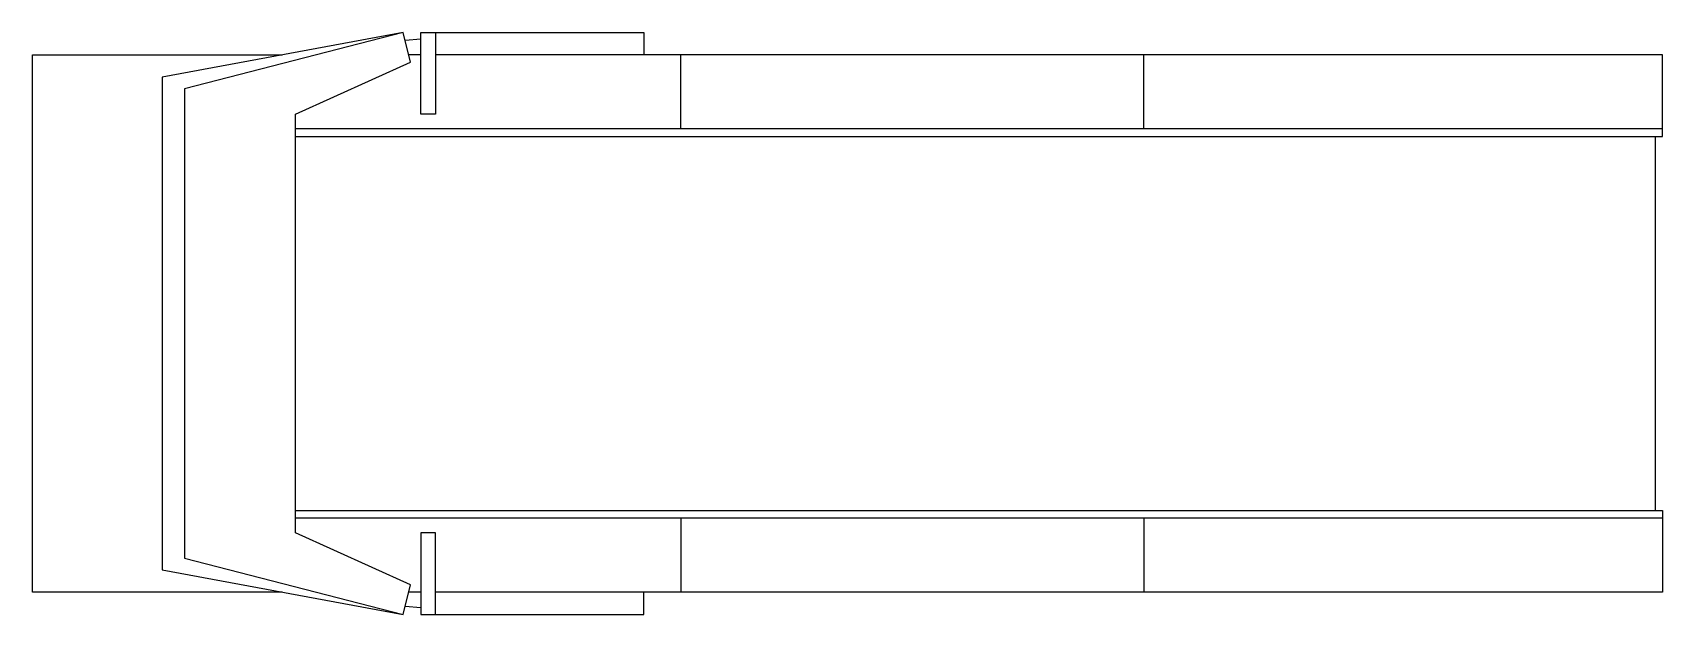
# Model space of a CAD drawing. Header units: millimetres. Extents: x 1375.96 to 1378.16, y 2715.47 to 2716.25.
import ezdxf

# ---------------------------------------------------------------- set-up
doc = ezdxf.new("R2010")
doc.units = ezdxf.units.MM
doc.header["$LTSCALE"] = 10
doc.layers.add('Equipam_fitness', color=1, linetype='Continuous')

msp = doc.modelspace()

# ---------------------------------------------------------------- linework, layer by layer
at = {"layer": 'Equipam_fitness'}
for p, q in [((1376.4578, 2716.2502), (1376.1328, 2716.1902)), ((1376.4578, 2716.2502), (1376.1628, 2716.1743)), ((1376.4681, 2716.2102), (1376.4578, 2716.2502)), ((1376.4817, 2716.2413), (1376.4605, 2716.2394)), ((1376.4817, 2716.1402), (1376.4817, 2716.2502)), ((1376.4817, 2716.2502), (1376.7828, 2716.2502)), ((1376.5017, 2716.2502), (1376.5017, 2716.1402)), ((1376.7828, 2716.2502), (1376.7828, 2716.2202)), ((1375.9578, 2715.4952), (1375.9578, 2716.2202)), ((1375.9578, 2716.2202), (1376.2953, 2716.2202)), ((1376.3128, 2716.1402), (1376.4681, 2716.2102)), ((1376.4817, 2716.2202), (1376.4655, 2716.2202)), ((1376.4817, 2716.2202), (1376.4655, 2716.2202)), ((1376.9828, 2716.2202), (1376.5017, 2716.2202)), ((1378.1578, 2716.2202), (1376.5017, 2716.2202)), ((1376.8328, 2716.1202), (1376.8328, 2716.2202)), ((1378.1578, 2716.2202), (1377.2243, 2716.2202)), ((1377.4578, 2716.1202), (1377.4578, 2716.2202)), ((1378.1578, 2716.1102), (1378.1578, 2716.2202)), ((1376.1328, 2716.1902), (1376.1328, 2715.5252)), ((1376.1628, 2716.1743), (1376.1628, 2715.541)), ((1376.3128, 2715.5752), (1376.3128, 2716.1402)), ((1378.1578, 2716.1202), (1376.3128, 2716.1202)), ((1376.5017, 2716.1402), (1376.4817, 2716.1402)), ((1376.3128, 2716.1102), (1378.1578, 2716.1102)), ((1378.1478, 2716.1102), (1378.1478, 2715.6052)), ((1376.3128, 2715.6052), (1378.1578, 2715.6052)), ((1378.1578, 2715.5952), (1376.3128, 2715.5952)), ((1376.8328, 2715.5952), (1376.8328, 2715.4952)), ((1377.4578, 2715.5952), (1377.4578, 2715.4952)), ((1378.1578, 2715.6052), (1378.1578, 2715.4952)), ((1376.4681, 2715.5052), (1376.3128, 2715.5752)), ((1376.4817, 2715.5752), (1376.4817, 2715.4652)), ((1376.5017, 2715.5752), (1376.4817, 2715.5752)), ((1376.5017, 2715.4652), (1376.5017, 2715.5752)), ((1376.1628, 2715.541), (1376.4578, 2715.4652)), ((1376.1328, 2715.5252), (1376.4578, 2715.4652)), ((1376.4578, 2715.4652), (1376.4681, 2715.5052)), ((1376.2953, 2715.4952), (1375.9578, 2715.4952)), ((1376.4817, 2715.4952), (1376.4655, 2715.4952)), ((1376.4817, 2715.4952), (1376.4655, 2715.4952)), ((1376.9828, 2715.4952), (1376.5017, 2715.4952)), ((1378.1578, 2715.4952), (1376.5017, 2715.4952)), ((1376.7828, 2715.4652), (1376.7828, 2715.4952)), ((1378.1578, 2715.4952), (1377.2243, 2715.4952)), ((1376.4817, 2715.4741), (1376.4605, 2715.4759)), ((1376.4817, 2715.4652), (1376.7828, 2715.4652))]:
    msp.add_line(p, q, dxfattribs=at)

doc.saveas('drawing.dxf')
